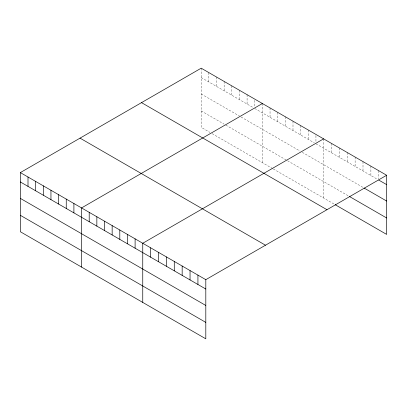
<?xml version="1.0" encoding="UTF-8"?>
<svg xmlns="http://www.w3.org/2000/svg" width="407" height="407" viewBox="0 0 407 407"><rect width="100%" height="100%" fill="white"/><g stroke="black" fill="none" stroke-linecap="round" stroke-linejoin="round"><path stroke-width="0.31" stroke-dasharray="2.04 1.53" d="M201.19 68.183L201.19 127.335L209.936 132.382M201.19 77.554L253.103 107.524M254.741 108.471L314.306 142.857M315.944 143.803L377.716 179.467M201.19 93.981L239.443 116.066M241.081 117.013L300.096 151.083M302.284 152.345L363.003 187.403M201.19 110.908L224.14 124.155M225.783 125.102L286.981 160.439M287.53 160.755L348.814 196.138M212.118 133.644L272.776 168.666M273.321 168.981L334.101 204.07M378.769 170.706L378.769 178.826M370.884 166.158L370.884 175.524M363.003 161.604L363.003 170.976M355.123 157.056L355.123 166.422M347.242 152.503L347.242 161.874M339.357 147.955L339.357 157.321M331.476 143.401L331.476 152.773M323.596 138.853L323.596 198.006M315.944 135.684L315.944 141.931M308.292 130.021L308.292 139.387M300.646 125.6L300.646 134.971M292.994 121.184L292.994 130.555M285.343 116.768L285.343 126.134M277.691 112.352L277.691 121.718M270.044 107.936L270.044 117.302M262.393 103.52L262.393 162.668M254.741 100.351L254.741 106.598M247.09 94.683L247.09 104.055M239.443 90.268L239.443 99.634M231.792 85.852L231.792 95.218M224.14 81.436L224.14 90.802M216.493 77.02L216.493 86.386M208.842 72.599L208.842 81.97"/><path stroke-width="0.61" d="M20.35 172.593L205.81 279.665L205.81 338.817L20.35 231.741L20.35 172.593L201.19 68.183L386.65 175.259L386.65 234.407L335.154 204.68M262.393 103.52L81.553 207.926L81.553 267.078M323.596 138.853L142.755 243.259L142.755 302.411M205.81 279.665L386.65 175.259M378.769 180.077L386.65 184.625M364.056 188.009L386.65 201.053M349.343 196.439L386.65 217.979M141.514 102.64L326.974 209.712M80.026 138.136L265.486 245.212M20.35 181.96L205.81 289.031M20.35 198.387L205.81 305.464M20.35 215.313L205.81 322.39M197.929 275.117L197.929 284.483M190.044 270.563L190.044 279.935M182.163 266.015L182.163 275.381M174.282 261.462L174.282 270.833M166.397 256.914L166.397 266.28M158.516 252.36L158.516 261.732M150.636 247.812L150.636 257.178M135.104 238.843L135.104 248.214M127.452 234.427L127.452 243.793M119.8 230.011L119.8 239.377M112.154 225.595L112.154 234.961M104.502 221.174L104.502 230.545M96.851 216.758L96.851 226.129M89.204 212.342L89.204 221.713M73.901 203.51L73.901 212.876M66.249 199.094L66.249 208.46M58.603 194.673L58.603 204.044M50.951 190.257L50.951 199.628M43.3 185.841L43.3 195.212M35.648 181.425L35.648 190.791M28.002 177.009L28.002 186.375"/></g></svg>
